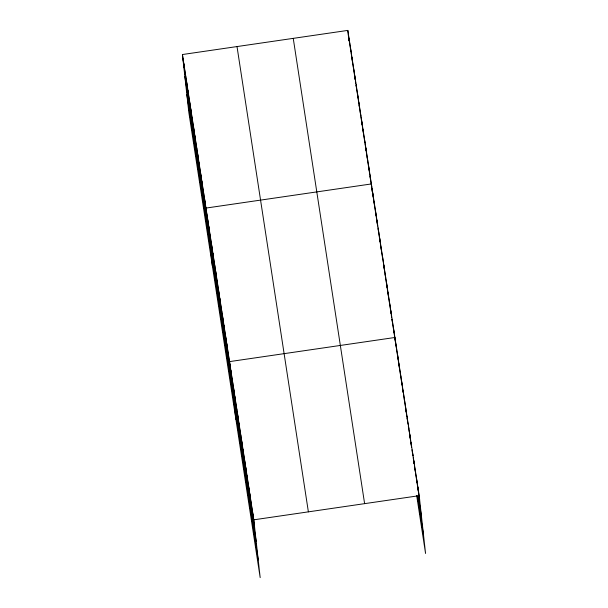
<?xml version="1.0" encoding="UTF-8"?>
<svg xmlns="http://www.w3.org/2000/svg" width="608" height="608" viewBox="0 0 608 608"><rect width="100%" height="100%" fill="white"/><g stroke="black" fill="none" stroke-linecap="round" stroke-linejoin="round"><path stroke-width="0.91" d="M182.438 54.53L253.794 519.817L260.178 577.6L188.814 112.313L182.438 54.53L347.822 30.4L419.186 495.687L425.562 553.47L416.67 495.467M253.794 519.817L419.186 495.687M348.285 34.572L350.915 51.733L350.596 48.465M351.059 52.638L355.209 79.732L354.753 75.559M355.353 80.636L355.764 83.349M356.045 85.15L356.455 87.864M356.6 88.768L358.811 103.216M359.092 105.024L360.749 115.862L360.293 111.69M360.894 116.766L364.906 142.956L364.45 138.784M365.043 143.86L366.153 151.088M366.297 151.992L369.755 174.572M370.036 176.373L370.447 179.086L369.991 174.914M370.591 179.991L371.693 187.211L371.374 183.943L205.983 208.073L212.367 265.856M377.652 226.054L371.838 188.115L372.225 191.657M377.933 227.856L380.144 242.311L379.688 238.138M380.281 243.215L381.391 250.435M381.528 251.34L382.5 257.663M385.822 279.338L391.088 313.66L390.769 310.392M391.225 314.564L391.643 317.277M391.917 319.078L395.382 341.658L394.919 337.486L229.535 361.616L235.912 419.406M396.728 350.451L402.124 385.609M402.26 386.483L403.203 392.639M404.411 400.543L403.013 390.222M405.627 408.454L404.358 399.008M405.893 410.21L406.843 416.366M407.109 418.122L407.512 420.759L407.056 416.586M407.649 421.64L408.052 424.278M408.325 426.033L408.728 428.67M408.865 429.552L409.268 432.182M409.534 433.945L410.476 440.093M410.75 441.856L411.555 447.123L411.099 442.951M411.966 449.76L412.908 455.916L412.444 451.744M413.174 457.672L414.116 463.828M414.39 465.584L415.332 471.732M415.598 473.495L419.649 499.86M418.228 495.581L421.602 517.552M417.544 496.227L423.609 535.777M293.246 38.365L364.61 503.644M237.014 46.565L308.378 511.852M182.894 58.702L254.258 523.99M184.847 76.395L256.211 541.682M186.861 94.62L258.225 559.907M417.84 486.894L418.296 491.066M416.488 478.108L416.951 482.281M415.142 469.323L415.416 471.823M413.79 460.53L414.162 463.866M409.746 434.165L410.21 438.338M408.401 425.372L408.774 428.716M405.703 407.801L406.167 411.973M401.66 381.429L402.032 384.773M400.406 373.479L400.778 376.816M398.97 363.858L399.426 368.03M397.617 355.064L398.08 359.237M396.272 346.279L396.636 349.615L395.519 342.54L395.778 345.2M393.536 328.457L393.999 332.629M392.152 319.428L392.616 323.6M389.378 301.363L389.842 305.535M387.995 292.326L388.459 296.499M386.612 283.298L387.076 287.47M385.229 274.261L385.685 278.434L382.455 256.204M383.838 265.232L384.302 269.405M381.072 247.167L381.436 250.504M378.298 229.102L378.761 233.274M376.914 220.073L377.378 224.246M375.531 211.037L375.987 215.217M374.148 202.008L374.604 206.18M372.757 192.979L373.221 197.152M372.423 193.428L372.613 195.191M368.6 165.878L369.064 170.05M367.217 156.849L367.68 161.021M365.834 147.812L366.198 151.156M363.06 129.755L363.523 133.927M361.676 120.718L362.14 124.891M358.91 102.653L359.366 106.826M357.519 93.624L357.983 97.797M356.136 84.596L356.508 87.932M353.37 66.53L353.826 70.703M351.979 57.494L352.442 61.666M349.212 39.429L349.668 43.609M347.822 30.4L348.483 36.343M348.673 38.114L348.969 40.766M252.449 511.024L252.905 515.196M251.096 502.238L251.56 506.411M249.751 493.445L250.215 497.625M248.406 484.66L248.862 488.832M247.053 475.874L247.517 480.046M245.708 467.081L246.172 471.253M244.363 458.295L244.819 462.468M243.01 449.502L243.474 453.674M241.665 440.716L242.128 444.889M240.32 431.931L240.776 436.103M238.967 423.138L239.43 427.31M237.622 414.352L238.078 418.524M236.269 405.559L236.732 409.731M234.924 396.773L235.387 400.946M233.578 387.98L234.034 392.16M232.226 379.194L232.689 383.367M230.88 370.409L231.344 374.581M228.144 352.587L228.608 356.759M226.761 343.55L227.225 347.723M225.378 334.522L225.842 338.694M223.995 325.493L224.451 329.665M222.604 316.456L223.068 320.629M221.221 307.428L221.684 311.6M219.838 298.391L220.294 302.564M218.454 289.362L218.91 293.535M217.064 280.326L217.527 284.506M215.68 271.297L216.144 275.47M214.297 262.268L214.753 266.441M212.914 253.232L213.37 257.404M211.523 244.203L211.987 248.376M210.14 235.167L210.604 239.339M208.757 226.138L209.213 230.31M207.366 217.102L207.83 221.282M204.6 199.044L205.063 203.216M203.216 190.008L203.672 194.18M201.826 180.979L202.289 185.151M200.442 171.942L200.906 176.115M199.059 162.914L199.523 167.086M197.676 153.885L198.132 158.057M196.285 144.848L196.749 149.021M194.902 135.82L195.366 139.992M193.519 126.783L193.975 130.956M192.136 117.754L192.592 121.927M190.745 108.718L191.208 112.898M189.362 99.689L189.825 103.862M187.978 90.66L188.434 94.833M186.588 81.624L187.051 85.796M185.204 72.595L185.668 76.768M183.821 63.559L184.285 67.731"/></g></svg>
